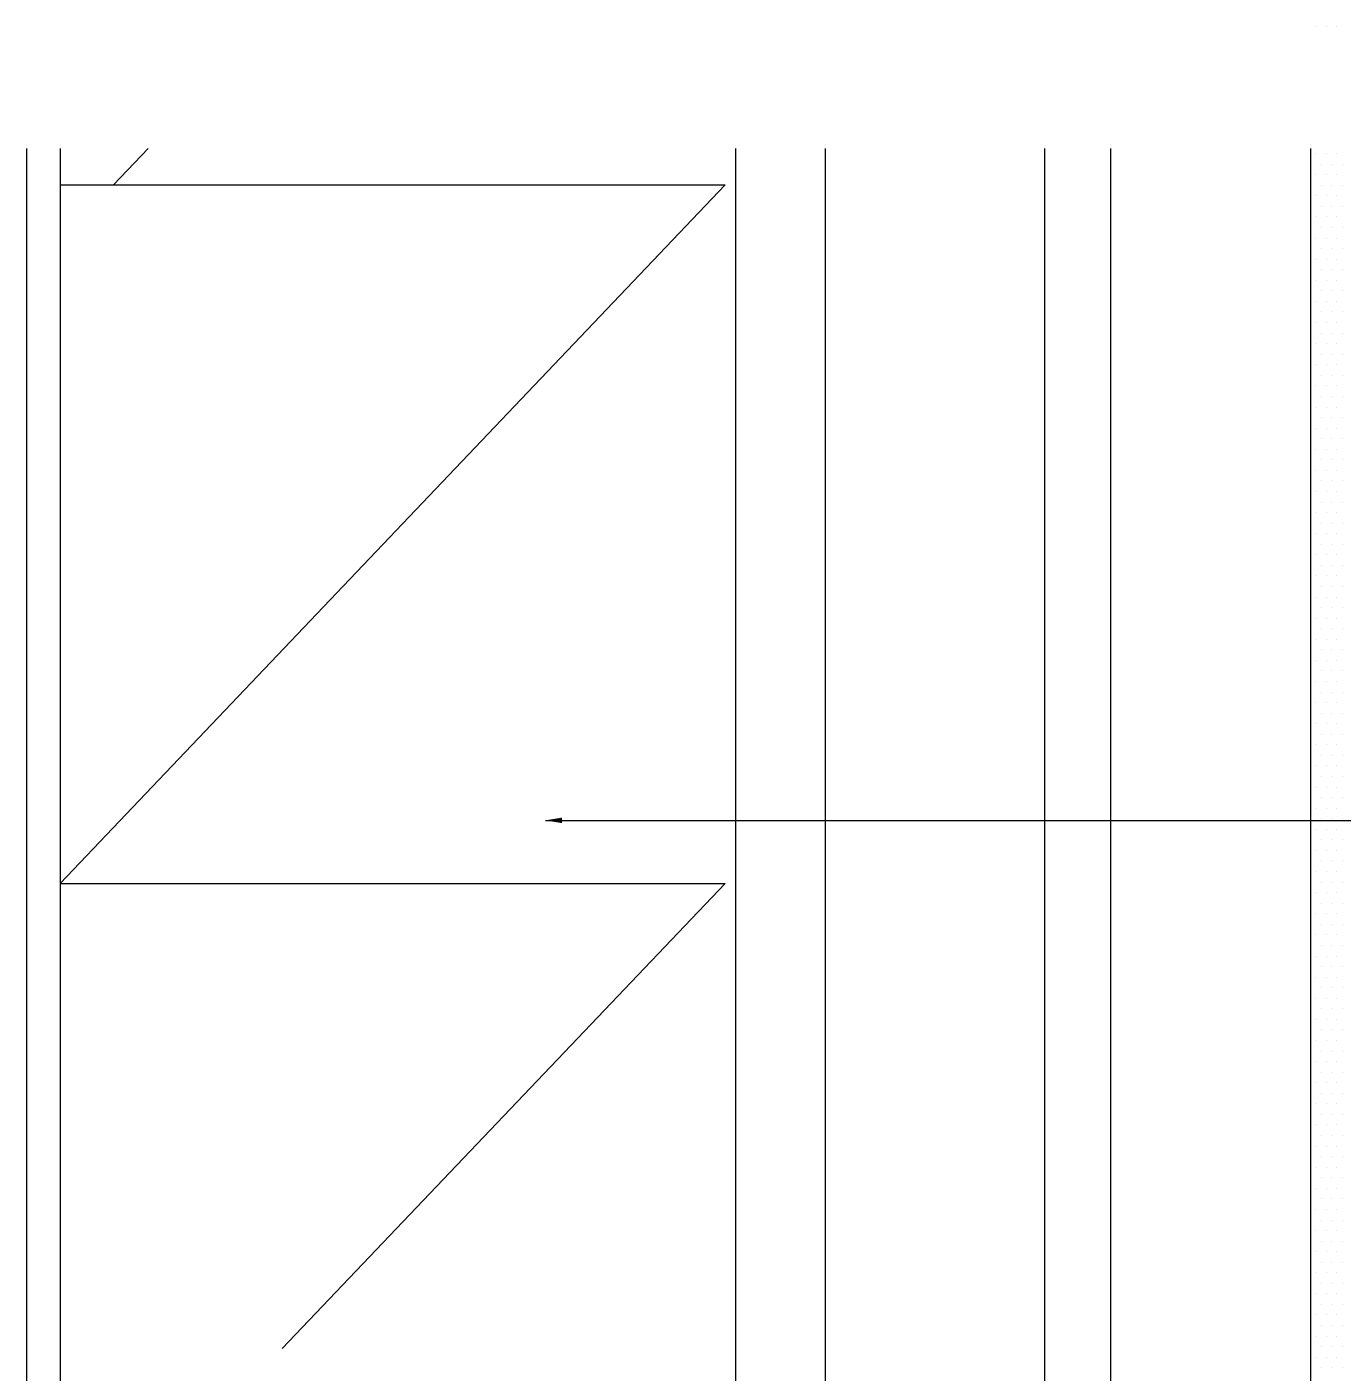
# Model space of a CAD drawing. Header units: metres. Extents: x 179535 to 180682, y 160703 to 163092.
# Drawn here: x 179536.4 to 179734.2, y 162260.5 to 162462.9 of the extents above; entities that cross this region are included whole.
import ezdxf

# ---------------------------------------------------------------- set-up
doc = ezdxf.new("R2010")
doc.units = ezdxf.units.M
for name, color, linetype in [('00', 251, 'Continuous'), ('0节点3', 3, 'Continuous'), ('0节点4', 1, 'Continuous'), ('10', 8, 'Continuous'), ('18', 4, 'Continuous'), ('7', 7, 'Continuous')]:
    doc.layers.add(name, color=color, linetype=linetype)
doc.dimstyles.get("Standard").update_dxf_attribs({"dimtxt": 2.5, "dimasz": 2.5, "dimexe": 1.25, "dimexo": 0.625, "dimtad": 1, "dimcen": 2.5, "dimazin": 3, "dimtfac": 1, "dimtmove": 0, "dimatfit": 3})

msp = doc.modelspace()

# ---------------------------------------------------------------- linework, layer by layer
at = {"layer": '00'}
for p, q in [((179730.16, 162462.91, -5.67), (179730.16, 162462.91, -5.67)), ((179731.74, 162462.91, -5.67), (179731.74, 162462.91, -5.67)), ((179733.33, 162462.91, -5.67), (179733.33, 162462.91, -5.67)), ((179729.36, 162442.27, -5.67), (179729.36, 162442.27, -5.67)), ((179730.16, 162443.86, -5.67), (179730.16, 162443.86, -5.67)), ((179730.95, 162442.27, -5.67), (179730.95, 162442.27, -5.67)), ((179731.74, 162443.86, -5.67), (179731.74, 162443.86, -5.67)), ((179732.54, 162442.27, -5.67), (179732.54, 162442.27, -5.67)), ((179733.33, 162443.86, -5.67), (179733.33, 162443.86, -5.67)), ((179734.12, 162442.27, -5.67), (179734.12, 162442.27, -5.67)), ((179730.16, 162440.69, -5.67), (179730.16, 162440.69, -5.67)), ((179731.74, 162440.69, -5.67), (179731.74, 162440.69, -5.67)), ((179733.33, 162440.69, -5.67), (179733.33, 162440.69, -5.67)), ((179729.36, 162439.1, -5.67), (179729.36, 162439.1, -5.67)), ((179730.95, 162439.1, -5.67), (179730.95, 162439.1, -5.67)), ((179732.54, 162439.1, -5.67), (179732.54, 162439.1, -5.67)), ((179734.12, 162439.1, -5.67), (179734.12, 162439.1, -5.67)), ((179730.16, 162437.51, -5.67), (179730.16, 162437.51, -5.67)), ((179731.74, 162437.51, -5.67), (179731.74, 162437.51, -5.67)), ((179733.33, 162437.51, -5.67), (179733.33, 162437.51, -5.67)), ((179729.36, 162435.92, -5.67), (179729.36, 162435.92, -5.67)), ((179730.16, 162434.34, -5.67), (179730.16, 162434.34, -5.67)), ((179730.95, 162435.92, -5.67), (179730.95, 162435.92, -5.67)), ((179731.74, 162434.34, -5.67), (179731.74, 162434.34, -5.67)), ((179732.54, 162435.92, -5.67), (179732.54, 162435.92, -5.67)), ((179733.33, 162434.34, -5.67), (179733.33, 162434.34, -5.67)), ((179734.12, 162435.92, -5.67), (179734.12, 162435.92, -5.67)), ((179729.36, 162432.75, -5.67), (179729.36, 162432.75, -5.67)), ((179730.95, 162432.75, -5.67), (179730.95, 162432.75, -5.67)), ((179732.54, 162432.75, -5.67), (179732.54, 162432.75, -5.67)), ((179734.12, 162432.75, -5.67), (179734.12, 162432.75, -5.67)), ((179730.16, 162431.16, -5.67), (179730.16, 162431.16, -5.67)), ((179731.74, 162431.16, -5.67), (179731.74, 162431.16, -5.67)), ((179733.33, 162431.16, -5.67), (179733.33, 162431.16, -5.67)), ((179729.36, 162429.57, -5.67), (179729.36, 162429.57, -5.67)), ((179730.16, 162427.99, -5.67), (179730.16, 162427.99, -5.67)), ((179730.95, 162429.57, -5.67), (179730.95, 162429.57, -5.67)), ((179731.74, 162427.99, -5.67), (179731.74, 162427.99, -5.67)), ((179732.54, 162429.57, -5.67), (179732.54, 162429.57, -5.67)), ((179733.33, 162427.99, -5.67), (179733.33, 162427.99, -5.67)), ((179734.12, 162429.57, -5.67), (179734.12, 162429.57, -5.67)), ((179729.36, 162426.4, -5.67), (179729.36, 162426.4, -5.67)), ((179730.95, 162426.4, -5.67), (179730.95, 162426.4, -5.67)), ((179732.54, 162426.4, -5.67), (179732.54, 162426.4, -5.67)), ((179734.12, 162426.4, -5.67), (179734.12, 162426.4, -5.67)), ((179730.16, 162424.81, -5.67), (179730.16, 162424.81, -5.67)), ((179731.74, 162424.81, -5.67), (179731.74, 162424.81, -5.67)), ((179733.33, 162424.81, -5.67), (179733.33, 162424.81, -5.67)), ((179729.36, 162423.22, -5.67), (179729.36, 162423.22, -5.67)), ((179730.95, 162423.22, -5.67), (179730.95, 162423.22, -5.67)), ((179732.54, 162423.22, -5.67), (179732.54, 162423.22, -5.67)), ((179734.12, 162423.22, -5.67), (179734.12, 162423.22, -5.67)), ((179729.36, 162420.05, -5.67), (179729.36, 162420.05, -5.67)), ((179730.16, 162421.64, -5.67), (179730.16, 162421.64, -5.67)), ((179730.95, 162420.05, -5.67), (179730.95, 162420.05, -5.67)), ((179731.74, 162421.64, -5.67), (179731.74, 162421.64, -5.67)), ((179732.54, 162420.05, -5.67), (179732.54, 162420.05, -5.67)), ((179733.33, 162421.64, -5.67), (179733.33, 162421.64, -5.67)), ((179734.12, 162420.05, -5.67), (179734.12, 162420.05, -5.67)), ((179730.16, 162418.46, -5.67), (179730.16, 162418.46, -5.67)), ((179731.74, 162418.46, -5.67), (179731.74, 162418.46, -5.67)), ((179733.33, 162418.46, -5.67), (179733.33, 162418.46, -5.67)), ((179729.36, 162416.87, -5.67), (179729.36, 162416.87, -5.67)), ((179730.95, 162416.87, -5.67), (179730.95, 162416.87, -5.67)), ((179732.54, 162416.87, -5.67), (179732.54, 162416.87, -5.67)), ((179734.12, 162416.87, -5.67), (179734.12, 162416.87, -5.67)), ((179730.16, 162415.29, -5.67), (179730.16, 162415.29, -5.67)), ((179731.74, 162415.29, -5.67), (179731.74, 162415.29, -5.67)), ((179733.33, 162415.29, -5.67), (179733.33, 162415.29, -5.67)), ((179729.36, 162413.7, -5.67), (179729.36, 162413.7, -5.67)), ((179730.16, 162412.11, -5.67), (179730.16, 162412.11, -5.67)), ((179730.95, 162413.7, -5.67), (179730.95, 162413.7, -5.67)), ((179731.74, 162412.11, -5.67), (179731.74, 162412.11, -5.67)), ((179732.54, 162413.7, -5.67), (179732.54, 162413.7, -5.67)), ((179733.33, 162412.11, -5.67), (179733.33, 162412.11, -5.67)), ((179734.12, 162413.7, -5.67), (179734.12, 162413.7, -5.67)), ((179729.36, 162410.52, -5.67), (179729.36, 162410.52, -5.67)), ((179730.95, 162410.52, -5.67), (179730.95, 162410.52, -5.67)), ((179732.54, 162410.52, -5.67), (179732.54, 162410.52, -5.67)), ((179734.12, 162410.52, -5.67), (179734.12, 162410.52, -5.67)), ((179730.16, 162408.94, -5.67), (179730.16, 162408.94, -5.67)), ((179731.74, 162408.94, -5.67), (179731.74, 162408.94, -5.67)), ((179733.33, 162408.94, -5.67), (179733.33, 162408.94, -5.67)), ((179729.36, 162407.35, -5.67), (179729.36, 162407.35, -5.67)), ((179730.16, 162405.76, -5.67), (179730.16, 162405.76, -5.67)), ((179730.95, 162407.35, -5.67), (179730.95, 162407.35, -5.67)), ((179731.74, 162405.76, -5.67), (179731.74, 162405.76, -5.67)), ((179732.54, 162407.35, -5.67), (179732.54, 162407.35, -5.67)), ((179733.33, 162405.76, -5.67), (179733.33, 162405.76, -5.67)), ((179734.12, 162407.35, -5.67), (179734.12, 162407.35, -5.67)), ((179729.36, 162404.17, -5.67), (179729.36, 162404.17, -5.67)), ((179730.95, 162404.17, -5.67), (179730.95, 162404.17, -5.67)), ((179732.54, 162404.17, -5.67), (179732.54, 162404.17, -5.67)), ((179734.12, 162404.17, -5.67), (179734.12, 162404.17, -5.67)), ((179730.16, 162402.59, -5.67), (179730.16, 162402.59, -5.67)), ((179731.74, 162402.59, -5.67), (179731.74, 162402.59, -5.67)), ((179733.33, 162402.59, -5.67), (179733.33, 162402.59, -5.67)), ((179729.36, 162401, -5.67), (179729.36, 162401, -5.67)), ((179730.95, 162401, -5.67), (179730.95, 162401, -5.67)), ((179732.54, 162401, -5.67), (179732.54, 162401, -5.67)), ((179734.12, 162401, -5.67), (179734.12, 162401, -5.67)), ((179729.36, 162397.82, -5.67), (179729.36, 162397.82, -5.67)), ((179730.16, 162399.41, -5.67), (179730.16, 162399.41, -5.67)), ((179730.95, 162397.82, -5.67), (179730.95, 162397.82, -5.67)), ((179731.74, 162399.41, -5.67), (179731.74, 162399.41, -5.67)), ((179732.54, 162397.82, -5.67), (179732.54, 162397.82, -5.67)), ((179733.33, 162399.41, -5.67), (179733.33, 162399.41, -5.67)), ((179734.12, 162397.82, -5.67), (179734.12, 162397.82, -5.67)), ((179730.16, 162396.24, -5.67), (179730.16, 162396.24, -5.67)), ((179731.74, 162396.24, -5.67), (179731.74, 162396.24, -5.67)), ((179733.33, 162396.24, -5.67), (179733.33, 162396.24, -5.67)), ((179729.36, 162394.65, -5.67), (179729.36, 162394.65, -5.67)), ((179730.95, 162394.65, -5.67), (179730.95, 162394.65, -5.67)), ((179732.54, 162394.65, -5.67), (179732.54, 162394.65, -5.67)), ((179734.12, 162394.65, -5.67), (179734.12, 162394.65, -5.67)), ((179730.16, 162393.06, -5.67), (179730.16, 162393.06, -5.67)), ((179731.74, 162393.06, -5.67), (179731.74, 162393.06, -5.67)), ((179733.33, 162393.06, -5.67), (179733.33, 162393.06, -5.67)), ((179729.36, 162391.47, -5.67), (179729.36, 162391.47, -5.67)), ((179730.16, 162389.89, -5.67), (179730.16, 162389.89, -5.67)), ((179730.95, 162391.47, -5.67), (179730.95, 162391.47, -5.67)), ((179731.74, 162389.89, -5.67), (179731.74, 162389.89, -5.67)), ((179732.54, 162391.47, -5.67), (179732.54, 162391.47, -5.67)), ((179733.33, 162389.89, -5.67), (179733.33, 162389.89, -5.67)), ((179734.12, 162391.47, -5.67), (179734.12, 162391.47, -5.67)), ((179729.36, 162388.3, -5.67), (179729.36, 162388.3, -5.67)), ((179730.95, 162388.3, -5.67), (179730.95, 162388.3, -5.67)), ((179732.54, 162388.3, -5.67), (179732.54, 162388.3, -5.67)), ((179734.12, 162388.3, -5.67), (179734.12, 162388.3, -5.67)), ((179730.16, 162386.71, -5.67), (179730.16, 162386.71, -5.67)), ((179731.74, 162386.71, -5.67), (179731.74, 162386.71, -5.67)), ((179733.33, 162386.71, -5.67), (179733.33, 162386.71, -5.67)), ((179729.36, 162385.12, -5.67), (179729.36, 162385.12, -5.67)), ((179730.16, 162383.54, -5.67), (179730.16, 162383.54, -5.67)), ((179730.95, 162385.12, -5.67), (179730.95, 162385.12, -5.67)), ((179731.74, 162383.54, -5.67), (179731.74, 162383.54, -5.67)), ((179732.54, 162385.12, -5.67), (179732.54, 162385.12, -5.67)), ((179733.33, 162383.54, -5.67), (179733.33, 162383.54, -5.67)), ((179734.12, 162385.12, -5.67), (179734.12, 162385.12, -5.67)), ((179729.36, 162381.95, -5.67), (179729.36, 162381.95, -5.67)), ((179730.95, 162381.95, -5.67), (179730.95, 162381.95, -5.67)), ((179732.54, 162381.95, -5.67), (179732.54, 162381.95, -5.67)), ((179734.12, 162381.95, -5.67), (179734.12, 162381.95, -5.67)), ((179730.16, 162380.36, -5.67), (179730.16, 162380.36, -5.67)), ((179731.74, 162380.36, -5.67), (179731.74, 162380.36, -5.67)), ((179733.33, 162380.36, -5.67), (179733.33, 162380.36, -5.67)), ((179729.36, 162378.77, -5.67), (179729.36, 162378.77, -5.67)), ((179730.95, 162378.77, -5.67), (179730.95, 162378.77, -5.67)), ((179732.54, 162378.77, -5.67), (179732.54, 162378.77, -5.67)), ((179734.12, 162378.77, -5.67), (179734.12, 162378.77, -5.67)), ((179729.36, 162375.6, -5.67), (179729.36, 162375.6, -5.67)), ((179730.16, 162377.19, -5.67), (179730.16, 162377.19, -5.67)), ((179730.95, 162375.6, -5.67), (179730.95, 162375.6, -5.67)), ((179731.74, 162377.19, -5.67), (179731.74, 162377.19, -5.67)), ((179732.54, 162375.6, -5.67), (179732.54, 162375.6, -5.67)), ((179733.33, 162377.19, -5.67), (179733.33, 162377.19, -5.67)), ((179734.12, 162375.6, -5.67), (179734.12, 162375.6, -5.67)), ((179730.16, 162374.01, -5.67), (179730.16, 162374.01, -5.67)), ((179731.74, 162374.01, -5.67), (179731.74, 162374.01, -5.67)), ((179733.33, 162374.01, -5.67), (179733.33, 162374.01, -5.67)), ((179729.36, 162372.42, -5.67), (179729.36, 162372.42, -5.67)), ((179730.95, 162372.42, -5.67), (179730.95, 162372.42, -5.67)), ((179732.54, 162372.42, -5.67), (179732.54, 162372.42, -5.67)), ((179734.12, 162372.42, -5.67), (179734.12, 162372.42, -5.67)), ((179730.16, 162370.84, -5.67), (179730.16, 162370.84, -5.67)), ((179731.74, 162370.84, -5.67), (179731.74, 162370.84, -5.67)), ((179733.33, 162370.84, -5.67), (179733.33, 162370.84, -5.67)), ((179729.36, 162369.25, -5.67), (179729.36, 162369.25, -5.67)), ((179730.16, 162367.66, -5.67), (179730.16, 162367.66, -5.67)), ((179730.95, 162369.25, -5.67), (179730.95, 162369.25, -5.67)), ((179731.74, 162367.66, -5.67), (179731.74, 162367.66, -5.67)), ((179732.54, 162369.25, -5.67), (179732.54, 162369.25, -5.67)), ((179733.33, 162367.66, -5.67), (179733.33, 162367.66, -5.67)), ((179734.12, 162369.25, -5.67), (179734.12, 162369.25, -5.67)), ((179729.36, 162366.07, -5.67), (179729.36, 162366.07, -5.67)), ((179730.95, 162366.07, -5.67), (179730.95, 162366.07, -5.67)), ((179732.54, 162366.07, -5.67), (179732.54, 162366.07, -5.67)), ((179734.12, 162366.07, -5.67), (179734.12, 162366.07, -5.67)), ((179730.16, 162364.49, -5.67), (179730.16, 162364.49, -5.67)), ((179731.74, 162364.49, -5.67), (179731.74, 162364.49, -5.67)), ((179733.33, 162364.49, -5.67), (179733.33, 162364.49, -5.67)), ((179729.36, 162362.9, -5.67), (179729.36, 162362.9, -5.67)), ((179730.16, 162361.31, -5.67), (179730.16, 162361.31, -5.67)), ((179730.95, 162362.9, -5.67), (179730.95, 162362.9, -5.67)), ((179731.74, 162361.31, -5.67), (179731.74, 162361.31, -5.67)), ((179732.54, 162362.9, -5.67), (179732.54, 162362.9, -5.67)), ((179733.33, 162361.31, -5.67), (179733.33, 162361.31, -5.67)), ((179734.12, 162362.9, -5.67), (179734.12, 162362.9, -5.67)), ((179729.36, 162359.72, -5.67), (179729.36, 162359.72, -5.67)), ((179730.95, 162359.72, -5.67), (179730.95, 162359.72, -5.67)), ((179732.54, 162359.72, -5.67), (179732.54, 162359.72, -5.67)), ((179734.12, 162359.72, -5.67), (179734.12, 162359.72, -5.67)), ((179730.16, 162358.14, -5.67), (179730.16, 162358.14, -5.67)), ((179731.74, 162358.14, -5.67), (179731.74, 162358.14, -5.67)), ((179733.33, 162358.14, -5.67), (179733.33, 162358.14, -5.67)), ((179729.36, 162356.55, -5.67), (179729.36, 162356.55, -5.67)), ((179730.95, 162356.55, -5.67), (179730.95, 162356.55, -5.67)), ((179732.54, 162356.55, -5.67), (179732.54, 162356.55, -5.67)), ((179734.12, 162356.55, -5.67), (179734.12, 162356.55, -5.67)), ((179729.36, 162353.37, -5.67), (179729.36, 162353.37, -5.67)), ((179730.16, 162354.96, -5.67), (179730.16, 162354.96, -5.67)), ((179730.95, 162353.37, -5.67), (179730.95, 162353.37, -5.67)), ((179731.74, 162354.96, -5.67), (179731.74, 162354.96, -5.67)), ((179732.54, 162353.37, -5.67), (179732.54, 162353.37, -5.67)), ((179733.33, 162354.96, -5.67), (179733.33, 162354.96, -5.67)), ((179734.12, 162353.37, -5.67), (179734.12, 162353.37, -5.67)), ((179730.16, 162351.79, -5.67), (179730.16, 162351.79, -5.67)), ((179731.74, 162351.79, -5.67), (179731.74, 162351.79, -5.67)), ((179733.33, 162351.79, -5.67), (179733.33, 162351.79, -5.67)), ((179729.36, 162350.2, -5.67), (179729.36, 162350.2, -5.67)), ((179730.95, 162350.2, -5.67), (179730.95, 162350.2, -5.67)), ((179732.54, 162350.2, -5.67), (179732.54, 162350.2, -5.67)), ((179734.12, 162350.2, -5.67), (179734.12, 162350.2, -5.67)), ((179730.16, 162348.61, -5.67), (179730.16, 162348.61, -5.67)), ((179731.74, 162348.61, -5.67), (179731.74, 162348.61, -5.67)), ((179733.33, 162348.61, -5.67), (179733.33, 162348.61, -5.67)), ((179729.36, 162347.02, -5.67), (179729.36, 162347.02, -5.67)), ((179730.16, 162345.44, -5.67), (179730.16, 162345.44, -5.67)), ((179730.95, 162347.02, -5.67), (179730.95, 162347.02, -5.67)), ((179731.74, 162345.44, -5.67), (179731.74, 162345.44, -5.67)), ((179732.54, 162347.02, -5.67), (179732.54, 162347.02, -5.67)), ((179733.33, 162345.44, -5.67), (179733.33, 162345.44, -5.67)), ((179734.12, 162347.02, -5.67), (179734.12, 162347.02, -5.67)), ((179729.36, 162343.85, -5.67), (179729.36, 162343.85, -5.67)), ((179730.95, 162343.85, -5.67), (179730.95, 162343.85, -5.67)), ((179732.54, 162343.85, -5.67), (179732.54, 162343.85, -5.67)), ((179734.12, 162343.85, -5.67), (179734.12, 162343.85, -5.67)), ((179730.16, 162342.26, -5.67), (179730.16, 162342.26, -5.67)), ((179731.74, 162342.26, -5.67), (179731.74, 162342.26, -5.67)), ((179733.33, 162342.26, -5.67), (179733.33, 162342.26, -5.67)), ((179729.36, 162340.67, -5.67), (179729.36, 162340.67, -5.67)), ((179730.16, 162339.09, -5.67), (179730.16, 162339.09, -5.67)), ((179730.95, 162340.67, -5.67), (179730.95, 162340.67, -5.67)), ((179731.74, 162339.09, -5.67), (179731.74, 162339.09, -5.67)), ((179732.54, 162340.67, -5.67), (179732.54, 162340.67, -5.67)), ((179733.33, 162339.09, -5.67), (179733.33, 162339.09, -5.67)), ((179734.12, 162340.67, -5.67), (179734.12, 162340.67, -5.67)), ((179729.36, 162337.5, -5.67), (179729.36, 162337.5, -5.67)), ((179730.95, 162337.5, -5.67), (179730.95, 162337.5, -5.67)), ((179732.54, 162337.5, -5.67), (179732.54, 162337.5, -5.67)), ((179734.12, 162337.5, -5.67), (179734.12, 162337.5, -5.67)), ((179730.16, 162335.91, -5.67), (179730.16, 162335.91, -5.67)), ((179731.74, 162335.91, -5.67), (179731.74, 162335.91, -5.67)), ((179733.33, 162335.91, -5.67), (179733.33, 162335.91, -5.67)), ((179729.36, 162334.32, -5.67), (179729.36, 162334.32, -5.67)), ((179730.95, 162334.32, -5.67), (179730.95, 162334.32, -5.67)), ((179732.54, 162334.32, -5.67), (179732.54, 162334.32, -5.67)), ((179734.12, 162334.32, -5.67), (179734.12, 162334.32, -5.67)), ((179729.36, 162331.15, -5.67), (179729.36, 162331.15, -5.67)), ((179730.16, 162332.74, -5.67), (179730.16, 162332.74, -5.67)), ((179730.95, 162331.15, -5.67), (179730.95, 162331.15, -5.67)), ((179731.74, 162332.74, -5.67), (179731.74, 162332.74, -5.67)), ((179732.54, 162331.15, -5.67), (179732.54, 162331.15, -5.67)), ((179733.33, 162332.74, -5.67), (179733.33, 162332.74, -5.67)), ((179734.12, 162331.15, -5.67), (179734.12, 162331.15, -5.67)), ((179730.16, 162329.56, -5.67), (179730.16, 162329.56, -5.67)), ((179731.74, 162329.56, -5.67), (179731.74, 162329.56, -5.67)), ((179733.33, 162329.56, -5.67), (179733.33, 162329.56, -5.67)), ((179729.36, 162327.97, -5.67), (179729.36, 162327.97, -5.67)), ((179730.95, 162327.97, -5.67), (179730.95, 162327.97, -5.67)), ((179732.54, 162327.97, -5.67), (179732.54, 162327.97, -5.67)), ((179734.12, 162327.97, -5.67), (179734.12, 162327.97, -5.67)), ((179729.36, 162324.8, -5.67), (179729.36, 162324.8, -5.67)), ((179730.16, 162326.39, -5.67), (179730.16, 162326.39, -5.67)), ((179730.95, 162324.8, -5.67), (179730.95, 162324.8, -5.67)), ((179731.74, 162326.39, -5.67), (179731.74, 162326.39, -5.67)), ((179732.54, 162324.8, -5.67), (179732.54, 162324.8, -5.67)), ((179733.33, 162326.39, -5.67), (179733.33, 162326.39, -5.67)), ((179734.12, 162324.8, -5.67), (179734.12, 162324.8, -5.67)), ((179730.16, 162323.21, -5.67), (179730.16, 162323.21, -5.67)), ((179731.74, 162323.21, -5.67), (179731.74, 162323.21, -5.67)), ((179733.33, 162323.21, -5.67), (179733.33, 162323.21, -5.67)), ((179729.36, 162321.62, -5.67), (179729.36, 162321.62, -5.67)), ((179730.95, 162321.62, -5.67), (179730.95, 162321.62, -5.67)), ((179732.54, 162321.62, -5.67), (179732.54, 162321.62, -5.67)), ((179734.12, 162321.62, -5.67), (179734.12, 162321.62, -5.67)), ((179730.16, 162320.04, -5.67), (179730.16, 162320.04, -5.67)), ((179731.74, 162320.04, -5.67), (179731.74, 162320.04, -5.67)), ((179733.33, 162320.04, -5.67), (179733.33, 162320.04, -5.67)), ((179729.36, 162318.45, -5.67), (179729.36, 162318.45, -5.67)), ((179730.16, 162316.86, -5.67), (179730.16, 162316.86, -5.67)), ((179730.95, 162318.45, -5.67), (179730.95, 162318.45, -5.67)), ((179731.74, 162316.86, -5.67), (179731.74, 162316.86, -5.67)), ((179732.54, 162318.45, -5.67), (179732.54, 162318.45, -5.67)), ((179733.33, 162316.86, -5.67), (179733.33, 162316.86, -5.67)), ((179734.12, 162318.45, -5.67), (179734.12, 162318.45, -5.67)), ((179729.36, 162315.27, -5.67), (179729.36, 162315.27, -5.67)), ((179730.95, 162315.27, -5.67), (179730.95, 162315.27, -5.67)), ((179732.54, 162315.27, -5.67), (179732.54, 162315.27, -5.67)), ((179734.12, 162315.27, -5.67), (179734.12, 162315.27, -5.67)), ((179730.16, 162313.69, -5.67), (179730.16, 162313.69, -5.67)), ((179731.74, 162313.69, -5.67), (179731.74, 162313.69, -5.67)), ((179733.33, 162313.69, -5.67), (179733.33, 162313.69, -5.67)), ((179729.36, 162312.1, -5.67), (179729.36, 162312.1, -5.67)), ((179730.95, 162312.1, -5.67), (179730.95, 162312.1, -5.67)), ((179732.54, 162312.1, -5.67), (179732.54, 162312.1, -5.67)), ((179734.12, 162312.1, -5.67), (179734.12, 162312.1, -5.67)), ((179729.36, 162308.92, -5.67), (179729.36, 162308.92, -5.67)), ((179730.16, 162310.51, -5.67), (179730.16, 162310.51, -5.67)), ((179730.95, 162308.92, -5.67), (179730.95, 162308.92, -5.67)), ((179731.74, 162310.51, -5.67), (179731.74, 162310.51, -5.67)), ((179732.54, 162308.92, -5.67), (179732.54, 162308.92, -5.67)), ((179733.33, 162310.51, -5.67), (179733.33, 162310.51, -5.67)), ((179734.12, 162308.92, -5.67), (179734.12, 162308.92, -5.67)), ((179730.16, 162307.34, -5.67), (179730.16, 162307.34, -5.67)), ((179731.74, 162307.34, -5.67), (179731.74, 162307.34, -5.67)), ((179733.33, 162307.34, -5.67), (179733.33, 162307.34, -5.67)), ((179729.36, 162305.75, -5.67), (179729.36, 162305.75, -5.67)), ((179730.95, 162305.75, -5.67), (179730.95, 162305.75, -5.67)), ((179732.54, 162305.75, -5.67), (179732.54, 162305.75, -5.67)), ((179734.12, 162305.75, -5.67), (179734.12, 162305.75, -5.67)), ((179729.36, 162302.57, -5.67), (179729.36, 162302.57, -5.67)), ((179730.16, 162304.16, -5.67), (179730.16, 162304.16, -5.67)), ((179730.95, 162302.57, -5.67), (179730.95, 162302.57, -5.67)), ((179731.74, 162304.16, -5.67), (179731.74, 162304.16, -5.67)), ((179732.54, 162302.57, -5.67), (179732.54, 162302.57, -5.67)), ((179733.33, 162304.16, -5.67), (179733.33, 162304.16, -5.67)), ((179734.12, 162302.57, -5.67), (179734.12, 162302.57, -5.67)), ((179730.16, 162300.99, -5.67), (179730.16, 162300.99, -5.67)), ((179731.74, 162300.99, -5.67), (179731.74, 162300.99, -5.67)), ((179733.33, 162300.99, -5.67), (179733.33, 162300.99, -5.67)), ((179729.36, 162299.4, -5.67), (179729.36, 162299.4, -5.67)), ((179730.95, 162299.4, -5.67), (179730.95, 162299.4, -5.67)), ((179732.54, 162299.4, -5.67), (179732.54, 162299.4, -5.67)), ((179734.12, 162299.4, -5.67), (179734.12, 162299.4, -5.67)), ((179730.16, 162297.81, -5.67), (179730.16, 162297.81, -5.67)), ((179731.74, 162297.81, -5.67), (179731.74, 162297.81, -5.67)), ((179733.33, 162297.81, -5.67), (179733.33, 162297.81, -5.67)), ((179729.36, 162296.22, -5.67), (179729.36, 162296.22, -5.67)), ((179730.16, 162294.64, -5.67), (179730.16, 162294.64, -5.67)), ((179730.95, 162296.22, -5.67), (179730.95, 162296.22, -5.67)), ((179731.74, 162294.64, -5.67), (179731.74, 162294.64, -5.67)), ((179732.54, 162296.22, -5.67), (179732.54, 162296.22, -5.67)), ((179733.33, 162294.64, -5.67), (179733.33, 162294.64, -5.67)), ((179734.12, 162296.22, -5.67), (179734.12, 162296.22, -5.67)), ((179729.36, 162293.05, -5.67), (179729.36, 162293.05, -5.67)), ((179730.95, 162293.05, -5.67), (179730.95, 162293.05, -5.67)), ((179732.54, 162293.05, -5.67), (179732.54, 162293.05, -5.67)), ((179734.12, 162293.05, -5.67), (179734.12, 162293.05, -5.67)), ((179730.16, 162291.46, -5.67), (179730.16, 162291.46, -5.67)), ((179731.74, 162291.46, -5.67), (179731.74, 162291.46, -5.67)), ((179733.33, 162291.46, -5.67), (179733.33, 162291.46, -5.67)), ((179729.36, 162289.87, -5.67), (179729.36, 162289.87, -5.67)), ((179730.95, 162289.87, -5.67), (179730.95, 162289.87, -5.67)), ((179732.54, 162289.87, -5.67), (179732.54, 162289.87, -5.67)), ((179734.12, 162289.87, -5.67), (179734.12, 162289.87, -5.67)), ((179729.36, 162286.7, -5.67), (179729.36, 162286.7, -5.67)), ((179730.16, 162288.29, -5.67), (179730.16, 162288.29, -5.67)), ((179730.95, 162286.7, -5.67), (179730.95, 162286.7, -5.67)), ((179731.74, 162288.29, -5.67), (179731.74, 162288.29, -5.67)), ((179732.54, 162286.7, -5.67), (179732.54, 162286.7, -5.67)), ((179733.33, 162288.29, -5.67), (179733.33, 162288.29, -5.67)), ((179734.12, 162286.7, -5.67), (179734.12, 162286.7, -5.67)), ((179730.16, 162285.11, -5.67), (179730.16, 162285.11, -5.67)), ((179731.74, 162285.11, -5.67), (179731.74, 162285.11, -5.67)), ((179733.33, 162285.11, -5.67), (179733.33, 162285.11, -5.67)), ((179729.36, 162283.52, -5.67), (179729.36, 162283.52, -5.67)), ((179730.95, 162283.52, -5.67), (179730.95, 162283.52, -5.67)), ((179732.54, 162283.52, -5.67), (179732.54, 162283.52, -5.67)), ((179734.12, 162283.52, -5.67), (179734.12, 162283.52, -5.67)), ((179729.36, 162280.35, -5.67), (179729.36, 162280.35, -5.67)), ((179730.16, 162281.94, -5.67), (179730.16, 162281.94, -5.67)), ((179730.95, 162280.35, -5.67), (179730.95, 162280.35, -5.67)), ((179731.74, 162281.94, -5.67), (179731.74, 162281.94, -5.67)), ((179732.54, 162280.35, -5.67), (179732.54, 162280.35, -5.67)), ((179733.33, 162281.94, -5.67), (179733.33, 162281.94, -5.67)), ((179734.12, 162280.35, -5.67), (179734.12, 162280.35, -5.67)), ((179730.16, 162278.76, -5.67), (179730.16, 162278.76, -5.67)), ((179731.74, 162278.76, -5.67), (179731.74, 162278.76, -5.67)), ((179733.33, 162278.76, -5.67), (179733.33, 162278.76, -5.67)), ((179729.36, 162277.17, -5.67), (179729.36, 162277.17, -5.67)), ((179730.95, 162277.17, -5.67), (179730.95, 162277.17, -5.67)), ((179732.54, 162277.17, -5.67), (179732.54, 162277.17, -5.67)), ((179734.12, 162277.17, -5.67), (179734.12, 162277.17, -5.67)), ((179730.16, 162275.59, -5.67), (179730.16, 162275.59, -5.67)), ((179731.74, 162275.59, -5.67), (179731.74, 162275.59, -5.67)), ((179733.33, 162275.59, -5.67), (179733.33, 162275.59, -5.67)), ((179729.36, 162274, -5.67), (179729.36, 162274, -5.67)), ((179730.16, 162272.41, -5.67), (179730.16, 162272.41, -5.67)), ((179730.95, 162274, -5.67), (179730.95, 162274, -5.67)), ((179731.74, 162272.41, -5.67), (179731.74, 162272.41, -5.67)), ((179732.54, 162274, -5.67), (179732.54, 162274, -5.67)), ((179733.33, 162272.41, -5.67), (179733.33, 162272.41, -5.67)), ((179734.12, 162274, -5.67), (179734.12, 162274, -5.67)), ((179729.36, 162270.82, -5.67), (179729.36, 162270.82, -5.67)), ((179730.95, 162270.82, -5.67), (179730.95, 162270.82, -5.67)), ((179732.54, 162270.82, -5.67), (179732.54, 162270.82, -5.67)), ((179734.12, 162270.82, -5.67), (179734.12, 162270.82, -5.67)), ((179730.16, 162269.24, -5.67), (179730.16, 162269.24, -5.67)), ((179731.74, 162269.24, -5.67), (179731.74, 162269.24, -5.67)), ((179733.33, 162269.24, -5.67), (179733.33, 162269.24, -5.67)), ((179729.36, 162267.65, -5.67), (179729.36, 162267.65, -5.67)), ((179730.95, 162267.65, -5.67), (179730.95, 162267.65, -5.67)), ((179732.54, 162267.65, -5.67), (179732.54, 162267.65, -5.67)), ((179734.12, 162267.65, -5.67), (179734.12, 162267.65, -5.67)), ((179729.36, 162264.47, -5.67), (179729.36, 162264.47, -5.67)), ((179730.16, 162266.06, -5.67), (179730.16, 162266.06, -5.67)), ((179730.95, 162264.47, -5.67), (179730.95, 162264.47, -5.67)), ((179731.74, 162266.06, -5.67), (179731.74, 162266.06, -5.67)), ((179732.54, 162264.47, -5.67), (179732.54, 162264.47, -5.67)), ((179733.33, 162266.06, -5.67), (179733.33, 162266.06, -5.67)), ((179734.12, 162264.47, -5.67), (179734.12, 162264.47, -5.67)), ((179730.16, 162262.89, -5.67), (179730.16, 162262.89, -5.67)), ((179731.74, 162262.89, -5.67), (179731.74, 162262.89, -5.67)), ((179733.33, 162262.89, -5.67), (179733.33, 162262.89, -5.67)), ((179729.36, 162261.3, -5.67), (179729.36, 162261.3, -5.67)), ((179730.95, 162261.3, -5.67), (179730.95, 162261.3, -5.67)), ((179732.54, 162261.3, -5.67), (179732.54, 162261.3, -5.67)), ((179734.12, 162261.3, -5.67), (179734.12, 162261.3, -5.67))]:
    msp.add_line(p, q, dxfattribs=at)
at = {"layer": '0节点3'}
for p, q in [((179689.35, 162444.63, -6.43), (179689.35, 162239.85, -5.67)), ((179729.35, 162444.63, -5.67), (179729.35, 162220.65, -5.67))]:
    msp.add_line(p, q, dxfattribs=at)
at = {"layer": '0节点4'}
for p, q in [((179541.38, 162057.14, -5.67), (179541.38, 162444.63, -5.67)), ((179656.35, 162444.63, -5.67), (179656.35, 162239.85, -5.67)), ((179699.35, 162057.14, -5.67), (179699.35, 162444.63, -5.67))]:
    msp.add_line(p, q, dxfattribs=at)
at = {"layer": '10'}
for p, q in [((179549.35, 162439.15, -5.67), (179554.57, 162444.63, -5.67)), ((179541.35, 162439.15, -5.67), (179641.35, 162439.15, -5.67)), ((179541.35, 162334.13, -5.67), (179641.35, 162439.15, -5.67)), ((179541.35, 162334.13, -5.67), (179641.35, 162334.13, -5.67)), ((179574.75, 162264.19, -5.67), (179641.35, 162334.13, -5.67))]:
    msp.add_line(p, q, dxfattribs=at)
at = {"layer": '18'}
for p, q in [((179536.35, 162057.14, -5.67), (179536.35, 162444.63, -5.67)), ((179642.96, 162057.14, -5.67), (179642.96, 162444.63, -5.67))]:
    msp.add_line(p, q, dxfattribs=at)

# ---------------------------------------------------------------- leaders
at = {"layer": '7'}
for points in [[(179614.31, 162343.61, -5.67), (180371.76, 162343.61, -5.67)], [(179669.62, 162226.91, -5.67), (180126.35, 162270, -5.67), (180373.27, 162270, -5.67)]]:
    msp.add_leader(points, dimstyle='Standard', dxfattribs=at)

doc.saveas('drawing.dxf')
